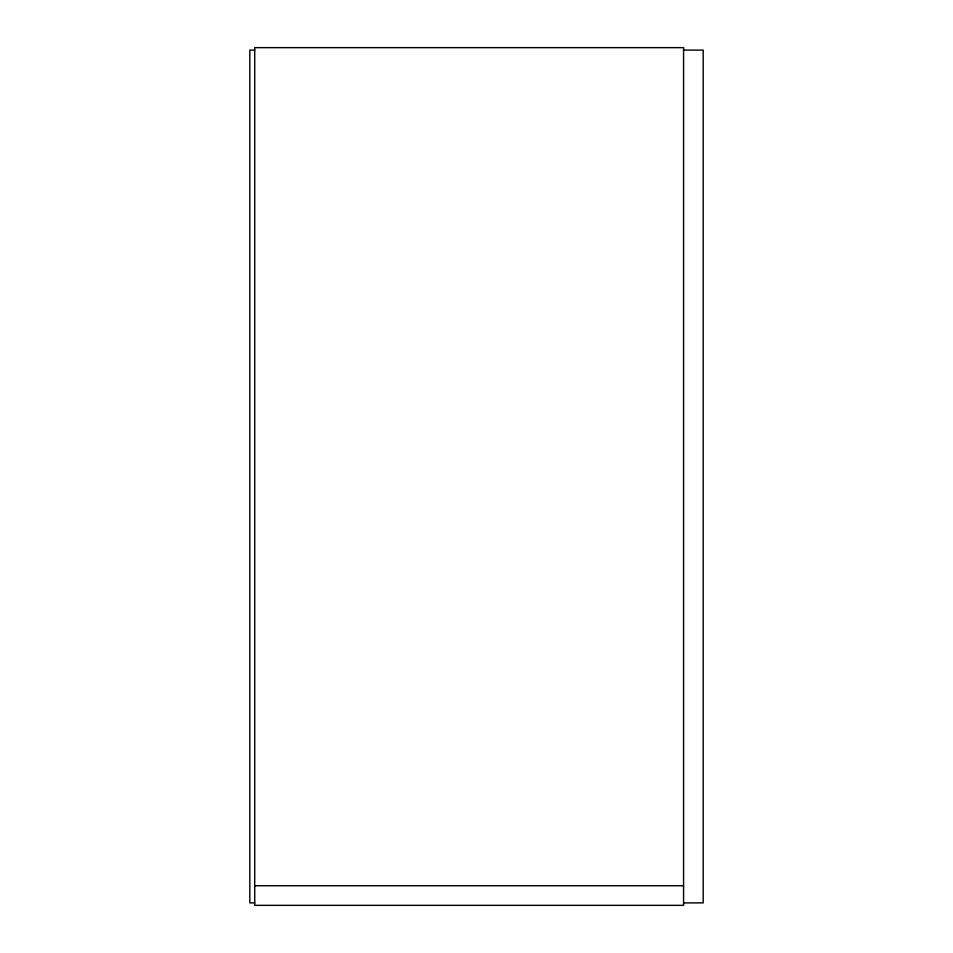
<?xml version="1.0" encoding="UTF-8"?>
<svg xmlns="http://www.w3.org/2000/svg" width="953" height="953" viewBox="0 0 953 953"><rect width="100%" height="100%" fill="white"/><g stroke="black" fill="none" stroke-linecap="round" stroke-linejoin="round"><path stroke-width="1.43" d="M254.725 50.104L249.817 50.104L249.817 902.896L254.725 902.896M683.575 50.104L703.183 50.104L703.183 902.896L683.575 902.896M254.725 885.742L683.575 885.742M683.575 47.65L254.725 47.65L254.725 905.35L683.575 905.35L683.575 47.65"/></g></svg>
